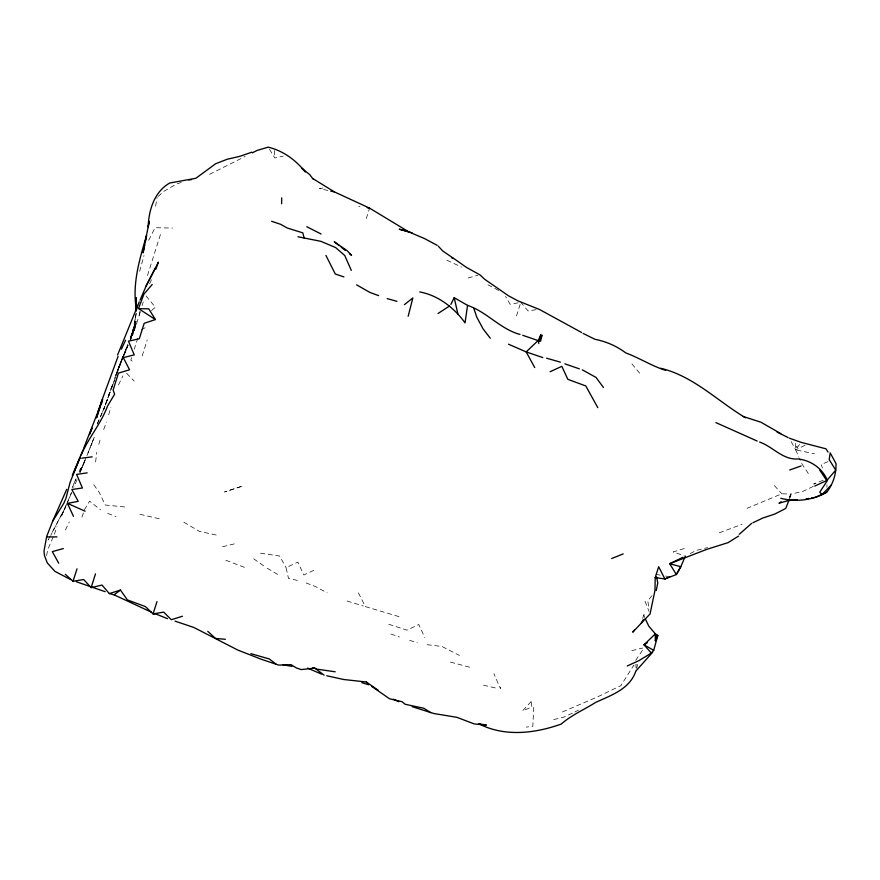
<?xml version="1.0" encoding="UTF-8"?>
<svg xmlns="http://www.w3.org/2000/svg" width="880" height="880" viewBox="0 0 880 880"><rect width="100%" height="100%" fill="white"/><g stroke="black" fill="none" stroke-linecap="round" stroke-linejoin="round"><path stroke-width="0.66" stroke-dasharray="4.4 3.3" d="M826.881 487.245L826.98 484.748M533.753 707.3L532.807 726.231L526.273 727.122M135.575 315.656L134.475 324.665L130.559 339.108L136.136 323.675L130.889 339.097M95.612 461.901L96.789 452.353M136.18 313.423L134.475 324.665L130.251 339.394M500.786 687.093L500.5 688.831L493.944 673.651M155.606 206.162L157.08 197.384M46.607 555.61L47.663 549.835L53.405 536.481M132.682 331.815L136.125 313.489M139.205 315.37L140.338 309.43M636.746 668.228L637.505 664.609L634.997 665.027M139.667 271.293L143.99 255.53M108.691 414.755L110.825 407.154M140.305 311.894L134.288 330.847L132.418 335.533L134.684 328.416L130.856 338.206M130.559 339.108L133.76 328.218L130.427 338.283M98.791 444.378L100.804 437.569M642.675 618.409L643.687 614.988L646.239 614.57M142.109 305.602L143.242 301.939M137.797 338.074L134.299 349.162M142.197 355.905L147.191 339.999M147.488 275.473L160.941 232.925M131.593 357.676L130.823 360.107L132.165 361.163M516.505 315.931L520.421 303.556M130.603 338.338L136.07 321.167L130.086 338.305M366.245 218.559L369.611 208.153M111.804 386.562L103.752 409.431L127.633 344.344M112.365 384.978L106.524 401.566L112.431 385.99M116.138 375.155L120.307 363.517M81.961 517.132L84.469 509.685L89.628 501.16L100.529 509.828M54.384 534.248L56.958 526.768M112.838 384.802L115.016 378.51M117.513 371.074L119.086 366.619M102.597 411.829L109.384 393.976M133.98 329.758L135.949 324.379M103.697 429.484L106.392 422.125M114.565 378.389L127.457 345.389M116.226 375.21L123.134 356.708M117.425 370.799L122.144 359.04M91.916 443.212L94.512 436.601L86.889 455.796L91.916 443.212L89.958 448.118M789.987 497.651L790.966 494.076L802.736 491.447L814.539 485.782M122.672 356.576L115.731 375.221L121.869 360.481M120.318 363.187L117.788 369.699L122.023 359.689M123.915 355.487L128.348 345.026M86.097 457.523L80.322 471.317L85.14 460.174M79.981 472.285L85.283 459.503M75.537 479.699L72.446 487.388L75.999 478.973M77 479.71L73.766 487.355M79.948 472.373L83.831 463.463M123.629 355.421L127.732 345.433L122.639 357.654M789.635 497.321L790.966 494.076L781.781 493.79L747.12 508.288M120.604 362.549L122.133 358.875M80.025 472.087L80.927 469.931M66.11 505.758L50.721 535.425M66.605 504.559L71.61 492.569M79.035 471.768L80.564 468.16L79.057 471.625M80.322 471.317L83.941 462.748M130.064 339.229L131.626 335.533M124.135 354.684L127.501 347.094M67.54 501.864L71.687 492.195M66.242 504.834L60.962 517.099L65.109 508.156L51.238 533.951M97.262 424.006L104.885 406.505M97.317 423.907L102.146 412.885M122.507 358.193L126.247 349.679M149.644 283.789L151.921 278.861M65.461 530.013L69.223 522.049M118.47 384.967L122.903 375.903M789.877 497.376L790.933 495.242L787.677 497.42M50.039 536.36L48.235 539.957L50.105 536.558M148.698 240.262L155.067 227.722L172.502 228.074M635.712 660.363L643.115 649.319M797.203 447.689L799.513 444.488M652.003 595.639L647.724 600.765L648.89 607.365M158.081 196.493L164.032 191.202L176.231 184.173L181.269 182.391M151.514 310.519L155.419 307.252L146.047 295.955M141.273 329.978L147.037 326.557M690.195 553.586L696.245 550.418L707.553 547.591M574.838 711.997L578.479 710.116M209.517 174.35L245.179 156.475M791.197 441.65L795.663 449.834L805.112 445.269M297.429 580.382L288.508 578.435L286.055 567.655L297.814 562.111L303.853 574.97L315.59 569.481M572.352 713.163L563.64 717.233L550.99 720.225M562.474 711.92L597.256 697.015L620.873 685.641L633.743 665.247L634.997 668.778M828.025 461.659L821.095 464.541L822.503 468.127M719.323 532.807L742.093 524.282M823.141 480.271L813.648 484.044L816.123 483.45M684.31 548.515L673.167 551.958L684.145 555.698M468.127 278.014L477.972 275.165M358.732 206.657L360.019 206.338M222.541 546.733L236.423 543.378M631.785 650.661L642.697 648.043M269.511 149.325L274.813 157.982L283.228 156.156M322.905 188.001L319.462 188.628L329.483 190.828M518.144 302.808L510.125 304.249L505.549 296.428M536.063 309.694L528.088 310.981L520.817 302.324M124.685 506.957L105.303 505.032L99.209 492.349L92.257 482.614M427.086 644.688L442.079 646.514L459.404 655.424M260.535 553.212L279.653 556.039L286.055 567.655M656.106 574.431L660.154 575.113M665.544 576.037L668.239 576.499M469.612 667.183L450.131 662.024M795.63 443.333L795.663 449.834L814.451 453.772M159.214 518.771L138.809 514.008M216.172 535.018L199.375 531.377L183.436 521.983M483.505 685.168L497.497 688.446M365.288 606.562L400.983 617.232M347.072 601.018L363.253 605.957M409.64 640.332L417.296 642.785M388.773 624.272L406.989 630.179L418.792 624.514L424.787 637.494M225.907 560.241L245.41 567.743M390.918 634.04L399.454 636.966M306.075 582.956L314.996 586.322L327.118 592.823M107.701 513.403L116.116 516.582M446.908 260.205L461.527 267.058M487.949 284.79L499.983 291.17M267.245 568.227L278.564 574.97M253.759 558.855L265.584 567.149M126.632 373.285L134.156 381.095M774.378 485.584L781.781 493.79M631.917 363.847L639.892 373.472M808.335 473.495L801.526 463.265L799.392 458.381M358.424 592.889L364.639 605.121M795.663 449.834L798.864 457.16M645.051 601.282L649.044 611.413M643.687 614.988L644.655 617.485M274.351 150.535L274.813 157.982M635.91 664.213L636.097 668.074M531.124 701.591L522.588 710.809L531.905 707.036L531.124 701.591M241.571 486.365L224.543 491.964L241.571 486.365"/><path stroke-width="1.32" d="M656.854 635.426L657.811 635.492L653.708 650.32L651.354 653.048L643.962 644.809L655.347 633.875L657.811 635.492L655.303 640.695L655.347 633.875L648.725 626.065L645.238 618.706M281.611 203.731L281.699 197.879M136.356 310.75L136.873 305.239M136.202 310.508L136.829 305.36M450.857 304.381L454.212 297.693L467.544 305.371L465.058 322.872C454.234 307.846 438.251 295.35 419.771 291.951M656.282 590.513L657.745 582.923L656.579 576.851M149.061 222.376L148.159 227.018C148.731 210.177 154.22 191.851 169.73 183.018L195.855 178.288L215.6 163.768L227.249 159.236L239.954 156.31L251.856 152.163M144.672 244.926L143.066 252.901L149.248 221.32M145.211 242.275L146.553 235.631M522.753 335.302L539.495 341.066L540.815 334.62L538.428 340.263L526.174 351.901L508.486 344.212M408.166 316.272L412.852 297.946L404.404 304.667M146.498 235.521C139.458 259.732 131.923 284.35 136.433 309.914L136.18 297.671L136.29 310.673M65.274 574.299L73.04 581.295L83.688 579.513L91.113 587.653L95.491 573.859M73.04 581.295L77.022 568.81M156.992 601.59L153.054 613.91L155.738 613.954L167.497 618.673M634.436 630.08L632.731 632.181L650.045 613.954L654.973 590.48L655.204 577.511L658.68 566.742L664.895 578.996L676.335 574.541L680.79 566.731L685.355 556.116M99.781 408.001L96.547 417.857L100.958 402.908L118.074 356.433M101.398 403.073L102.608 399.377L98.384 410.685L99.99 407.077M117.535 355.08L139.271 301.873M155.936 269.06L158.378 262.152L146.168 285.901L140.085 300.08M73.381 473.231L80.168 457.292L70.026 482.581L65.879 498.619L63.668 503.503L52.679 521.169L46.706 536.393L44 551.023L44.396 555.236L47.234 562.848L54.912 571.373L70.598 579.546M83.721 448.184L99.847 406.934M138.589 308.363L143.913 294.14L152.207 284.46M789.514 498.85L785.741 508.453L774.785 514.052L762.773 518.034L752.884 522.775M89.793 433.785L92.07 428.01L89.463 434.599M83.16 449.647L72.336 475.519M52.679 521.169L66.737 489.335M539.495 341.066L542.003 335.17L540.606 341.121L538.428 340.263L538.758 343.563M107.261 406.736C100.826 424.028 88.319 438.009 81.235 454.971M121.396 349.184L125.554 340.219M655.303 640.695L657.173 636.669M100.331 405.922L101.783 402.886M146.168 285.901L155.364 268.125M780.769 498.311C796.4 502.249 812.691 500.291 826.694 492.25C833.129 484.088 836.297 473.957 836 463.606L830.181 452.837L829.213 459.657L835.747 470.118L827.222 480.029C822.25 468.237 810.667 460.317 798.061 458.953C782.771 460.13 773.047 446.743 759.594 442.046M635.833 671.143C629.772 689.15 611.215 695.244 595.672 702.394C584.199 709.643 571.483 715.033 561.209 724.086C534.765 733.48 504.636 737.077 478.863 723.8L486.409 725.076L474.254 723.943L456.863 717.321L434.005 713.559L412.269 706.706M107.646 405.889L114.62 394.185L113.124 390.071L118.426 373.12L129.547 369.776L123.299 357.621L134.244 354.882L128.458 341.176L139.293 338.778L144.166 323.323L155.397 319.55L148.742 308.825L138.644 308.693L155.397 319.55M641.322 622.974L643.324 619.674M652.696 652.201L636.229 670.637M831.171 485.144L822.096 494.527L819.753 492.206L827.079 481.03L819.753 470.195M751.641 523.358L739.277 534.27M91.113 587.653L102.014 585.057L109.318 593.582L114.048 594.825L120.483 590.084L127.402 599.929L145.398 606.573L153.054 613.91L163.713 612.128L171.292 619.729L182.457 616.231M781.176 501.765L779.009 503.217L788.304 500.577L797.302 499.873M438.053 313.478L449.537 306.031M647.262 642.774L643.962 644.809L653.708 650.32M651.354 653.048L638.99 660.616L627.297 665.94M738.639 536.052L728.101 542.641L706.849 549.318L669.702 563.706L676.335 574.541L680.79 566.731L669.702 563.706L682.957 557.282M252.329 152.845L257.092 150.425L268.18 147.158C283.14 150.733 295.845 160.083 305.36 172.029M669.592 576.73L664.895 578.996L655.204 577.511M550.11 371.734L561.825 366.333L567.831 379.313L585.816 385.968L597.795 407.671M814.77 486.046L826.485 480.667M826.694 492.25L815.419 497.354L811.459 498.003M611.699 558.525L623.183 553.916M789.723 469.997L801.042 465.96M109.318 593.582L120.483 590.084M63.349 548.559L52.316 551.617L58.718 563.233M73.458 516.34L67.463 503.371L78.188 501.336L71.852 489.5L82.423 488.004L76.604 474.408L87.197 472.868M806.168 498.861L808.808 498.432M188.87 179.971L191.51 179.597M81.697 458.194L92.224 456.841M324.082 675.158L314.842 668.118L301.18 669.57L296.428 667.975L291.082 664.675L278.63 665.093L261.052 659.164L237.688 650.012L193.732 627.407L175.032 621.137M46.816 536.954L56.969 536.888M312.422 667.953L314.842 668.118M225.379 639.298L215.512 638.429L207.768 631.345M378.213 690.272L366.355 682L343.794 679.514L326.733 675.752M316.063 669.031L335.203 671.792M282.887 664.741L291.962 666.358M297.957 236.764L320.881 241.329L335.654 247.588L344.74 255.497L351.307 270.369M367.213 207.702L369.611 208.153L408.892 231.935L424.633 238.623L437.217 245.355M330.737 191.103L334.488 191.928L369.611 208.153M387.178 298.595L396.946 301.334M412.071 232.804L399.223 229.174L408.892 231.935M546.623 358.215L560.395 362.142M250.921 653.675L269.313 658.966L276.221 664.279M361.779 682.649L368.753 684.772L366.355 682M796.4 446.831L797.225 447.084M451.88 257.983L454.157 258.742L466.356 267.355L480.007 274.901L484.781 279.356L508.607 295.878L518.078 300.916L539.517 309.485L581.603 332.508M271.601 221.276L280.533 224.268L287.243 228.008L302.808 232.87L304.172 238.095M343.915 276.903L335.302 274.021L325.93 255.431M542.817 357.599L526.174 351.901L534.721 367.576M76.285 581.735L105.127 591.668M564.927 363.858L579.392 368.863M660.693 368.269C693.517 376.145 717.354 400.972 745.547 417.802M378.609 295.625L370.04 292.479L356.576 284.856M520.014 334.444C500.236 329.131 486.992 311.905 467.544 305.371M665.643 370.359C651.607 365.948 639.584 358.017 625.845 352.946L624.404 351.923A62.733 51.887 16.4 0 0 595.001 339.317L583.132 333.454M789.283 438.141L801.053 442.343L826.034 448.833L828.014 452.1M743.028 416.449L760.98 422.235L780.791 433.631M757.163 441.045L715.924 422.62M307.637 668.096L321.508 674.113M67.463 503.371L85.107 511.203M114.048 594.825L151.349 612.15M393.492 699.204L398.75 701.723M777.095 432.091L788.062 437.536M306.79 226.721L321.068 234.003M582.329 369.853L596.002 377.399L603.471 387.486M334.488 191.928L313.533 179.036M430.804 712.723L423.896 708.279L405.13 704.275L402.116 701.734L389.554 698.775L371.844 686.477M453.343 258.269L442.574 250.822L438.295 246.158M349.437 253.693L351.549 255.343L347.248 250.778L334.246 241.747L339.229 245.674M341.231 247.247L345.224 250.393M303.6 170.148L301.873 168.245L309.793 174.691L313.412 179.498M490.303 338.228L483.186 329.054L476.839 317.273L473.847 308.451M454.212 297.693L457.875 313.918"/></g></svg>
